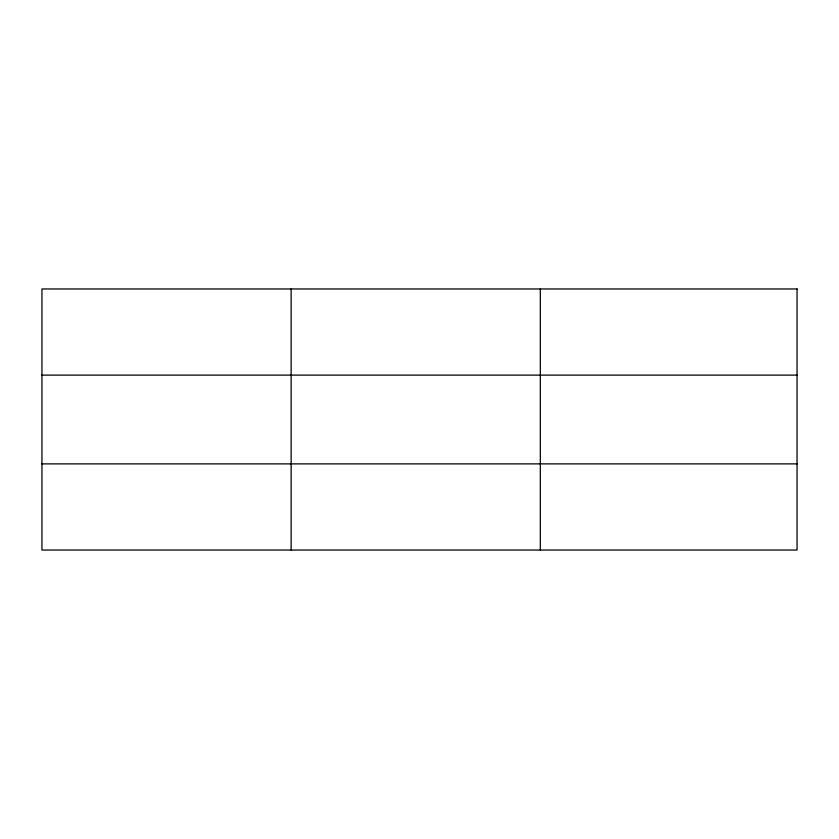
<?xml version="1.0" encoding="UTF-8"?>
<svg xmlns="http://www.w3.org/2000/svg" width="839" height="839" viewBox="0 0 839 839"><rect width="100%" height="100%" fill="white"/><g stroke="black" fill="none" stroke-linecap="round" stroke-linejoin="round"><path stroke-width="1.26" d="M291.133 550.038L291.133 288.962M540.316 550.038L540.316 288.962M41.95 375.117L797.05 375.117M41.95 463.883L797.05 463.883M797.05 288.962L797.05 550.038L41.95 550.038L41.95 288.962L797.05 288.962"/></g></svg>
